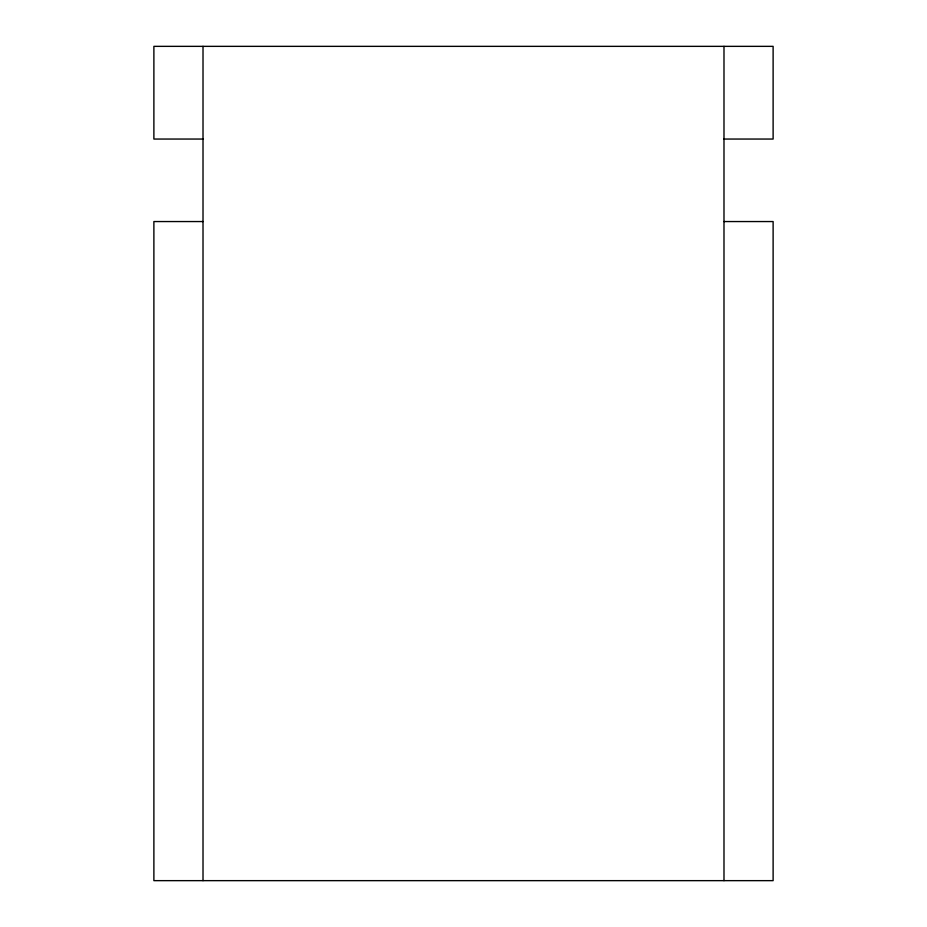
<?xml version="1.0" encoding="UTF-8"?>
<svg xmlns="http://www.w3.org/2000/svg" width="927" height="927" viewBox="0 0 927 927"><rect width="100%" height="100%" fill="white"/><g stroke="black" fill="none" stroke-linecap="round" stroke-linejoin="round"><path stroke-width="1.39" d="M203.013 139.05L153.882 139.05L153.882 46.35L773.118 46.35L773.118 139.05L723.987 139.05M203.013 221.553L153.882 221.553L153.882 880.65L773.118 880.65L773.118 221.553L723.987 221.553M723.987 46.35L723.987 880.65M203.013 46.35L203.013 880.65"/></g></svg>
